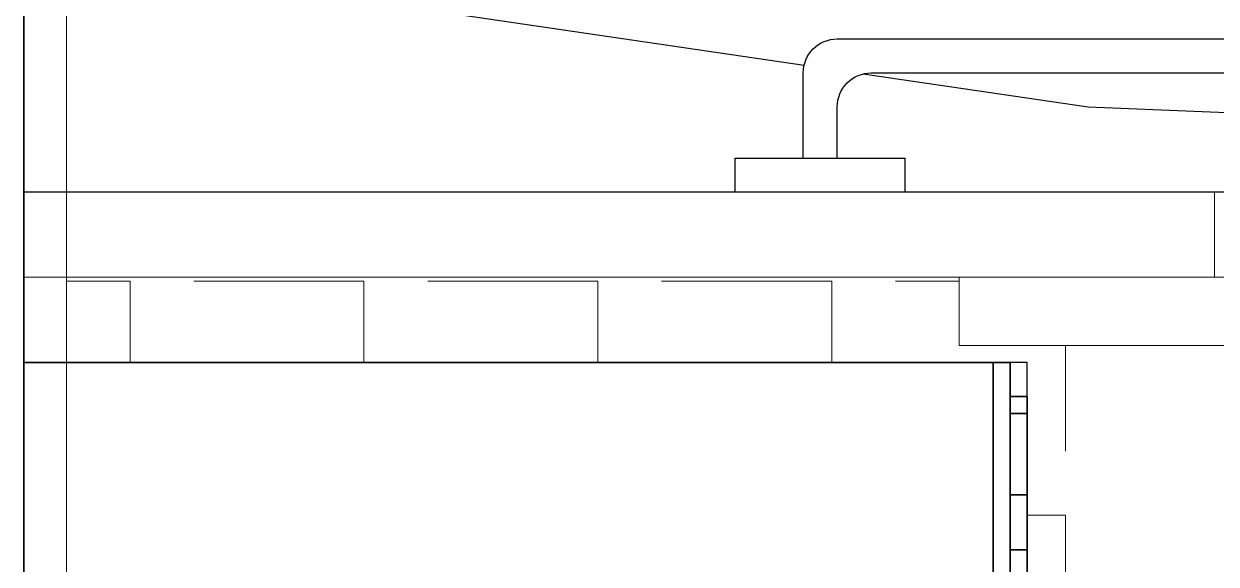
# Model space of a CAD drawing. Header units: inches. Extents: x -7543 to -822, y 102837 to 190349.
# Drawn here: x -829.95482 to -829.9408, y 102836.93906 to 102836.94541 of the extents above; entities that cross this region are included whole.
import ezdxf

# ---------------------------------------------------------------- set-up
doc = ezdxf.new("R2010")
doc.units = ezdxf.units.IN
doc.header["$MEASUREMENT"] = 0
for name, color, linetype, lineweight, true_color in [('CAM TUĞLA', 7, 'Continuous', 15, 0x00c2da), ('DUVAR', 7, 'Continuous', 35, 0xfc4642), ('TEFRİŞ', 7, 'Continuous', 25, 0x78462c)]:
    doc.layers.add(name, color=color, linetype=linetype, lineweight=lineweight, true_color=true_color)
doc.layers.add('İZ DÜŞÜM', color=253, linetype='Continuous', lineweight=20)
doc.layers.add('SIVA', color=150, linetype='Continuous', lineweight=15)

msp = doc.modelspace()

# ---------------------------------------------------------------- linework, layer by layer
at = {"layer": 'CAM TUĞLA'}
for p, q in [((-829.94082, 102836.943431), (-829.95482, 102836.943431)), ((-829.94082, 102836.943431), (-829.94082, 102836.942431)), ((-829.94082, 102836.942431), (-829.95482, 102836.942431)), ((-829.93782, 102836.942431), (-829.94382, 102836.942431)), ((-829.94382, 102836.942431), (-829.94382, 102836.941631)), ((-829.93782, 102836.941631), (-829.94382, 102836.941631))]:
    msp.add_line(p, q, dxfattribs=at)
at = {"layer": 'DUVAR'}
msp.add_line((-829.95482, 102836.946431), (-829.95482, 102836.912431), dxfattribs=at)
at = {"layer": 'İZ DÜŞÜM'}
for p, q in [((-829.95357, 102836.942387), (-829.95432, 102836.942387)), ((-829.95357, 102836.942387), (-829.95357, 102836.941431)), ((-829.95082, 102836.942387), (-829.95282, 102836.942387)), ((-829.95082, 102836.942387), (-829.95082, 102836.941431)), ((-829.94807, 102836.942387), (-829.95007, 102836.942387)), ((-829.94807, 102836.942387), (-829.94807, 102836.941431)), ((-829.94532, 102836.942387), (-829.94732, 102836.942387)), ((-829.94532, 102836.942387), (-829.94532, 102836.941431)), ((-829.94382, 102836.942387), (-829.94457, 102836.942387)), ((-829.94257, 102836.941631), (-829.94257, 102836.940387)), ((-829.94257, 102836.939637), (-829.94302, 102836.939637)), ((-829.94257, 102836.939637), (-829.94257, 102836.938755))]:
    msp.add_line(p, q, dxfattribs=at)
at = {"layer": 'SIVA'}
msp.add_line((-829.95432, 102836.912931), (-829.95432, 102836.946431), dxfattribs=at)
at = {"layer": 'TEFRİŞ'}
for p, q in [((-829.95482, 102836.943431), (-829.95482, 102836.955431)), ((-829.951282, 102836.945751), (-829.945644, 102836.944922)), ((-829.944949, 102836.94482), (-829.942306, 102836.944431)), ((-829.942306, 102836.944431), (-829.933785, 102836.944097)), ((-829.946455, 102836.943431), (-829.946455, 102836.943831)), ((-829.946455, 102836.943431), (-829.946455, 102836.943831)), ((-829.944455, 102836.943431), (-829.944455, 102836.943831)), ((-829.92082, 102836.943431), (-829.95482, 102836.943431))]:
    msp.add_line(p, q, dxfattribs=at)
for points in [[(-829.945655, 102836.943831), (-829.945655, 102836.944831, -0.414214), (-829.945255, 102836.945231), (-829.933785, 102836.945231, -0.414214), (-829.933385, 102836.944831), (-829.933385, 102836.943831)], [(-829.945255, 102836.943831), (-829.945255, 102836.944431, -0.414214), (-829.944855, 102836.944831), (-829.934185, 102836.944831, -0.414214), (-829.933785, 102836.944431), (-829.933785, 102836.943831)]]:
    msp.add_lwpolyline(points, format="xyb", dxfattribs=at)
msp.add_lwpolyline([(-829.946455, 102836.943431), (-829.946455, 102836.943831), (-829.944455, 102836.943831)], dxfattribs=at)
for points in [[(-829.95482, 102836.929431, -0.01658), (-829.95482, 102836.929431, 0.00002), (-829.95482, 102836.941431, 0.00002), (-829.95482, 102836.941431, -0.01658)], [(-829.94322, 102836.941431, -0.01508), (-829.94322, 102836.941431, 0.00002), (-829.95482, 102836.941431, 0.00002), (-829.95482, 102836.941431, -0.01508)], [(-829.94322, 102836.941431, 0.00002), (-829.94322, 102836.929431, 0.00002), (-829.95482, 102836.929431, 0.00002), (-829.95482, 102836.941431, 0.00002)], [(-829.94322, 102836.941431, -0.01508), (-829.94322, 102836.929431, -0.01508), (-829.95482, 102836.929431, -0.01508), (-829.95482, 102836.941431, -0.01508)], [(-829.94342, 102836.941431, -0.01658), (-829.94342, 102836.941431, -0.01508), (-829.95482, 102836.941431, -0.01508), (-829.95482, 102836.941431, -0.01658)], [(-829.94342, 102836.941431, -0.01508), (-829.94342, 102836.929431, -0.01508), (-829.95482, 102836.929431, -0.01508), (-829.95482, 102836.941431, -0.01508)], [(-829.94342, 102836.941431, -0.01658), (-829.94342, 102836.929431, -0.01658), (-829.95482, 102836.929431, -0.01658), (-829.95482, 102836.941431, -0.01658)], [(-829.95482, 102836.941431), (-829.95482, 102836.929431), (-829.94322, 102836.929431), (-829.94322, 102836.941431)], [(-829.94322, 102836.941431, 0.00002), (-829.95482, 102836.941431, 0.00002), (-829.95482, 102836.941431, 0.00042), (-829.94322, 102836.941431, 0.00042)], [(-829.95482, 102836.941431, 0.00002), (-829.95482, 102836.929431, 0.00002), (-829.95482, 102836.929431, 0.00042), (-829.95482, 102836.941431, 0.00042)], [(-829.94342, 102836.929431, -0.01508), (-829.94342, 102836.929431, -0.01658), (-829.94342, 102836.941431, -0.01658), (-829.94342, 102836.941431, -0.01508)], [(-829.94322, 102836.941431, -0.01508), (-829.94322, 102836.941431, 0.00002), (-829.94322, 102836.929431, 0.00002), (-829.94322, 102836.929431, -0.01508)], [(-829.94322, 102836.941431, -0.003275), (-829.94322, 102836.929431, -0.003275), (-829.94302, 102836.929431, -0.003275), (-829.94302, 102836.941431, -0.003275)], [(-829.94322, 102836.941431, -0.003175), (-829.94322, 102836.929431, -0.003175), (-829.94302, 102836.929431, -0.003175), (-829.94302, 102836.941431, -0.003175)], [(-829.94322, 102836.941431, 0.00002), (-829.94322, 102836.929431, 0.00002), (-829.94322, 102836.929431, 0.00042), (-829.94322, 102836.941431, 0.00042)], [(-829.94322, 102836.941031, -0.002775), (-829.94322, 102836.941031, -0.000575), (-829.94302, 102836.941031, -0.000575), (-829.94302, 102836.941031, -0.002775)], [(-829.94322, 102836.941031, -0.000575), (-829.94322, 102836.937176, -0.000575), (-829.94302, 102836.937176, -0.000575), (-829.94302, 102836.941031, -0.000575)], [(-829.94322, 102836.937176, -0.002775), (-829.94322, 102836.941031, -0.002775), (-829.94302, 102836.941031, -0.002775), (-829.94302, 102836.937176, -0.002775)], [(-829.94322, 102836.940831, -0.01448), (-829.94322, 102836.939231, -0.01448), (-829.94302, 102836.939231, -0.01448), (-829.94302, 102836.940831, -0.01448)], [(-829.94322, 102836.939231, -0.01288), (-829.94322, 102836.940831, -0.01288), (-829.94302, 102836.940831, -0.01288), (-829.94302, 102836.939231, -0.01288)], [(-829.94322, 102836.940831, -0.01288), (-829.94322, 102836.940831, -0.01448), (-829.94302, 102836.940831, -0.01448), (-829.94302, 102836.940831, -0.01288)], [(-829.94302, 102836.940831, -0.01288), (-829.94302, 102836.939231, -0.01288), (-829.94302, 102836.939231, -0.01448), (-829.94302, 102836.940831, -0.01448)], [(-829.94322, 102836.939876, -0.001969), (-829.94322, 102836.939876, -0.001381), (-829.94302, 102836.939876, -0.001381), (-829.94302, 102836.939876, -0.001969)], [(-829.94322, 102836.939876, -0.001381), (-829.94322, 102836.938331, -0.001381), (-829.94302, 102836.938331, -0.001381), (-829.94302, 102836.939876, -0.001381)], [(-829.94322, 102836.939876, -0.001969), (-829.94322, 102836.938331, -0.001969), (-829.94302, 102836.938331, -0.001969), (-829.94302, 102836.939876, -0.001969)], [(-829.94302, 102836.939876, -0.001381), (-829.94302, 102836.938331, -0.001381), (-829.94302, 102836.938331, -0.001969), (-829.94302, 102836.939876, -0.001969)], [(-829.94322, 102836.939231, -0.01448), (-829.94322, 102836.939231, -0.01288), (-829.94302, 102836.939231, -0.01288), (-829.94302, 102836.939231, -0.01448)]]:
    msp.add_3dface(points, dxfattribs=at)
for points, invisible_edges in [([(-829.95422, 102836.940931, 0.00042), (-829.95422, 102836.929931, 0.00042), (-829.95482, 102836.929431, 0.00042), (-829.95482, 102836.941431, 0.00042)], 11), ([(-829.95482, 102836.941431, 0.00042), (-829.95422, 102836.940931, 0.00042), (-829.94372, 102836.940931, 0.00042), (-829.94322, 102836.941431, 0.00042)], 7)]:
    msp.add_3dface(points, dxfattribs=dict(at, invisible_edges=invisible_edges))

doc.saveas('drawing.dxf')
